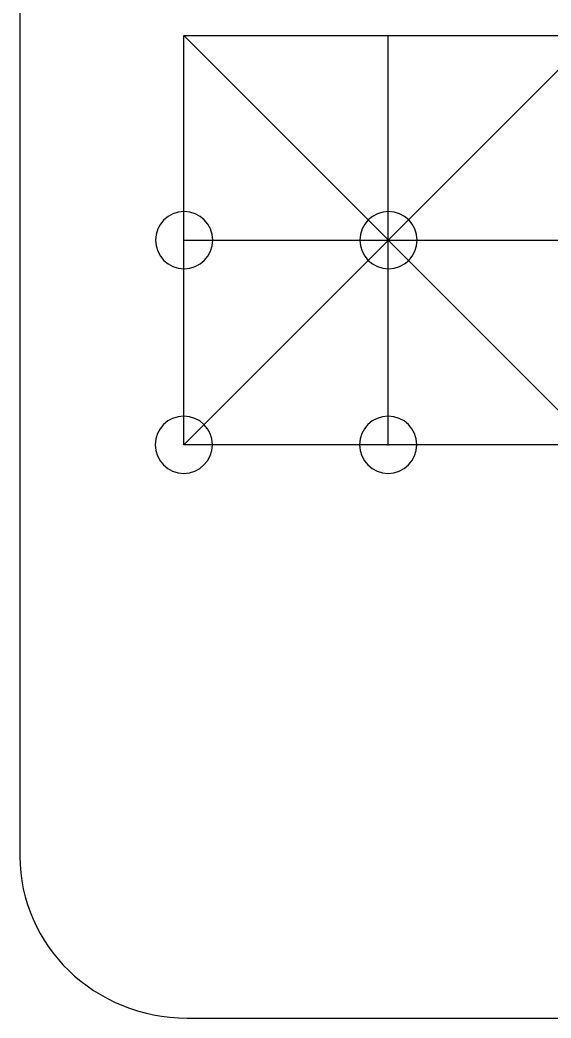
# Model space of a CAD drawing. Extents: x 10 to 200, y -244 to -54.
# Drawn here: x 10 to 74.9, y -243.5 to -121.6 of the extents above; entities that cross this region are included whole.
import ezdxf

# ---------------------------------------------------------------- set-up
doc = ezdxf.new("R2010")
doc.units = 0
doc.header["$MEASUREMENT"] = 0
doc.layers.add('LAYER_1', color=7, linetype='CONTINUOUS')

msp = doc.modelspace()

# ---------------------------------------------------------------- linework, layer by layer
at = {"layer": 'LAYER_1', "color": 250}
for points in [[(30, -173.5), (130, -73.5)], [(180, -123.5), (180, -173.5), (30, -173.5), (30, -123.5), (180, -123.5)], [(130, -223.5), (30, -123.5)], [(55, -173.6), (55, -123.5)], [(30, -148.5), (180, -148.5)]]:
    msp.add_lwpolyline(points, dxfattribs=at)
for points, knots in [([(199.96, -223.78), (199.96, -234.7), (190.82, -243.55), (179.53, -243.55), (179.53, -243.55), (30.4, -243.55), (30.4, -243.55), (19.11, -243.55), (9.96, -234.7), (9.96, -223.78), (9.96, -223.78), (9.96, -73.31), (9.96, -73.31), (9.96, -62.4), (19.11, -53.55), (30.4, -53.55), (30.4, -53.55), (179.53, -53.55), (179.53, -53.55), (190.82, -53.55), (199.96, -62.4), (199.96, -73.31), (199.96, -73.31), (199.96, -223.78), (199.96, -223.78)], [0, 0, 0, 0, 1, 1, 1, 2, 2, 2, 3, 3, 3, 4, 4, 4, 5, 5, 5, 6, 6, 6, 7, 7, 7, 8, 8, 8, 8]), ([(33.54, -148.5), (33.54, -150.43), (31.97, -152), (30.04, -152), (28.1, -152), (26.54, -150.43), (26.54, -148.5), (26.54, -146.57), (28.1, -145), (30.04, -145), (31.97, -145), (33.54, -146.57), (33.54, -148.5)], [0, 0, 0, 0, 1, 1, 1, 2, 2, 2, 3, 3, 3, 4, 4, 4, 4]), ([(58.54, -148.5), (58.54, -150.43), (56.97, -152), (55.04, -152), (53.1, -152), (51.54, -150.43), (51.54, -148.5), (51.54, -146.57), (53.1, -145), (55.04, -145), (56.97, -145), (58.54, -146.57), (58.54, -148.5)], [0, 0, 0, 0, 1, 1, 1, 2, 2, 2, 3, 3, 3, 4, 4, 4, 4]), ([(33.5, -173.5), (33.5, -175.43), (31.93, -177), (30, -177), (28.07, -177), (26.5, -175.43), (26.5, -173.5), (26.5, -171.57), (28.07, -170), (30, -170), (31.93, -170), (33.5, -171.57), (33.5, -173.5)], [0, 0, 0, 0, 1, 1, 1, 2, 2, 2, 3, 3, 3, 4, 4, 4, 4]), ([(58.5, -173.5), (58.5, -175.43), (56.93, -177), (55, -177), (53.07, -177), (51.5, -175.43), (51.5, -173.5), (51.5, -171.57), (53.07, -170), (55, -170), (56.93, -170), (58.5, -171.57), (58.5, -173.5)], [0, 0, 0, 0, 1, 1, 1, 2, 2, 2, 3, 3, 3, 4, 4, 4, 4])]:
    msp.add_open_spline(points, degree=3, knots=knots, dxfattribs=at)

doc.saveas('drawing.dxf')
